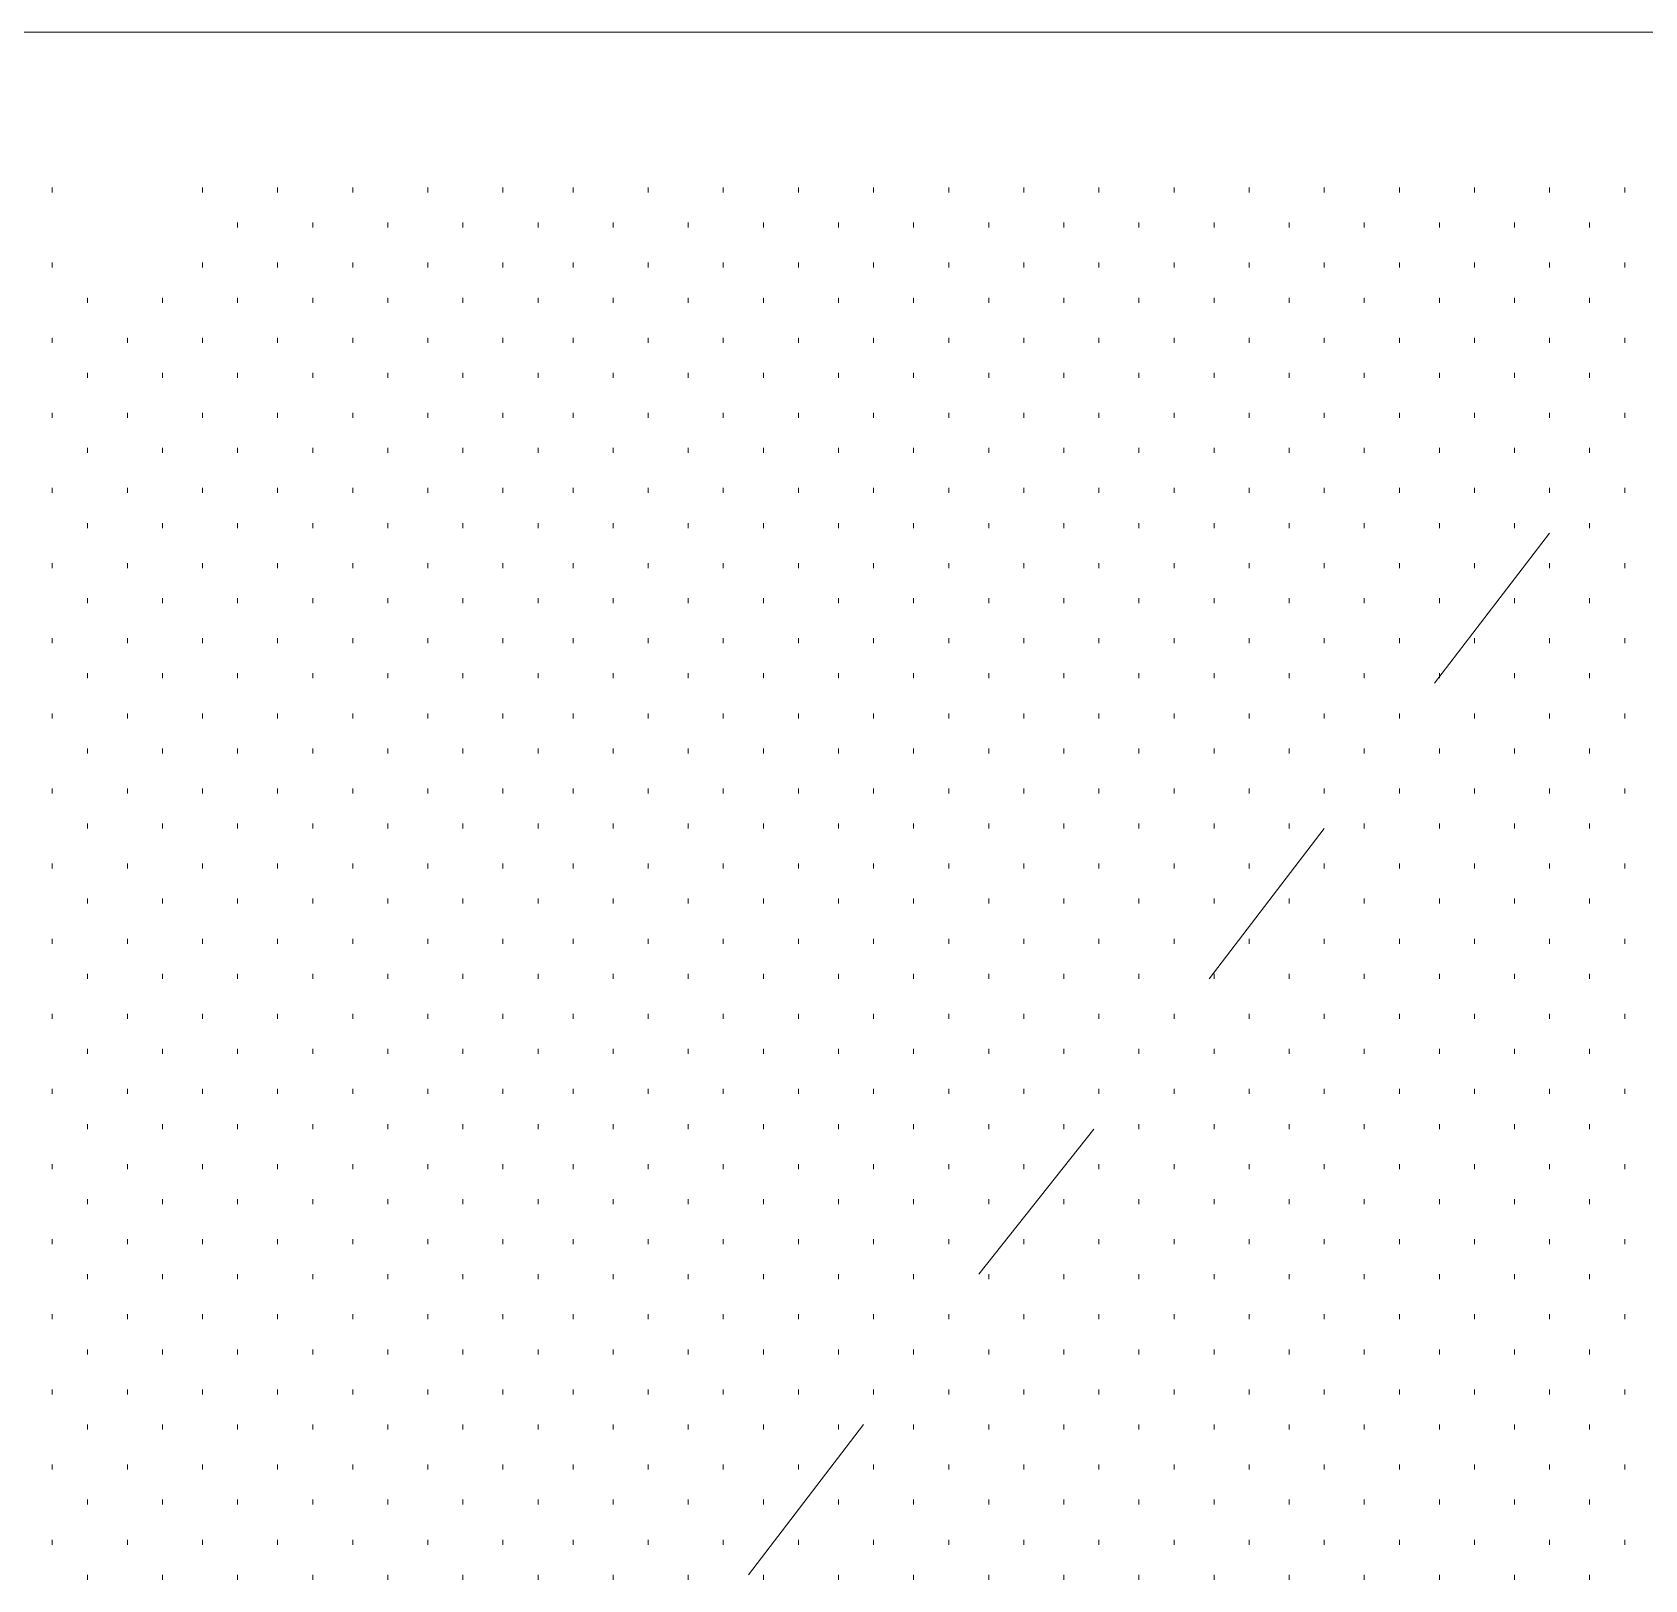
# Model space of a CAD drawing. Header units: inches. Extents: x -6061 to 13621, y -296 to 7483.
# Drawn here: x 12120.33 to 12146.12, y 421.21 to 445.96 of the extents above; entities that cross this region are included whole.
import ezdxf

# ---------------------------------------------------------------- set-up
doc = ezdxf.new("R2010")
doc.units = ezdxf.units.IN
doc.header["$MEASUREMENT"] = 0
doc.layers.get('0').update_dxf_attribs({"linetype": 'CONTINUOUS'})

msp = doc.modelspace()

# ---------------------------------------------------------------- linework, layer by layer
at = {"color": 7, "linetype": 'Continuous', "lineweight": 18, "true_color": 0x000007}
msp.add_line((12042.558, 445.96207), (12219.07746, 445.96207), dxfattribs=at)
at = {"color": 7, "linetype": 'Continuous', "lineweight": 9, "true_color": 0x000007}
for p, q in [((12148.91818, 445.96207), (12112.87746, 445.96207)), ((12144.59329, 437.95302), (12142.75121, 435.5503)), ((12140.98922, 433.22768), (12139.14714, 430.82496)), ((12137.30506, 428.42225), (12135.46298, 426.09962)), ((12133.6209, 423.69691), (12131.77881, 421.2942))]:
    msp.add_line(p, q, dxfattribs=at)
at = {"color": 7, "linetype": 'Continuous', "lineweight": 9, "true_color": 0xffffff}
for p, q in [((12120.64624, 443.39917), (12120.64624, 443.47926)), ((12123.04895, 443.39917), (12123.04895, 443.47926)), ((12124.25031, 443.39917), (12124.25031, 443.47926)), ((12125.45166, 443.39917), (12125.45166, 443.47926)), ((12126.65302, 443.39917), (12126.65302, 443.47926)), ((12127.85438, 443.39917), (12127.85438, 443.47926)), ((12128.97565, 443.39917), (12128.97565, 443.47926)), ((12130.177, 443.39917), (12130.177, 443.47926)), ((12131.37836, 443.39917), (12131.37836, 443.47926)), ((12132.57972, 443.39917), (12132.57972, 443.47926)), ((12133.78108, 443.39917), (12133.78108, 443.47926)), ((12134.98243, 443.39917), (12134.98243, 443.47926)), ((12136.18379, 443.39917), (12136.18379, 443.47926)), ((12137.38515, 443.39917), (12137.38515, 443.47926)), ((12138.58651, 443.39917), (12138.58651, 443.47926)), ((12139.78786, 443.39917), (12139.78786, 443.47926)), ((12140.98922, 443.39917), (12140.98922, 443.47926)), ((12142.19058, 443.39917), (12142.19058, 443.47926)), ((12143.39194, 443.39917), (12143.39194, 443.47926)), ((12144.59329, 443.39917), (12144.59329, 443.47926)), ((12145.79465, 443.39917), (12145.79465, 443.47926)), ((12123.60958, 442.83854), (12123.60958, 442.91863)), ((12124.81094, 442.83854), (12124.81094, 442.91863)), ((12126.0123, 442.83854), (12126.0123, 442.91863)), ((12127.21366, 442.83854), (12127.21366, 442.91863)), ((12128.41501, 442.83854), (12128.41501, 442.91863)), ((12129.61637, 442.83854), (12129.61637, 442.91863)), ((12130.81773, 442.83854), (12130.81773, 442.91863)), ((12132.01909, 442.83854), (12132.01909, 442.91863)), ((12133.22044, 442.83854), (12133.22044, 442.91863)), ((12134.4218, 442.83854), (12134.4218, 442.91863)), ((12135.62316, 442.83854), (12135.62316, 442.91863)), ((12136.82452, 442.83854), (12136.82452, 442.91863)), ((12138.02587, 442.83854), (12138.02587, 442.91863)), ((12139.22723, 442.83854), (12139.22723, 442.91863)), ((12140.42859, 442.83854), (12140.42859, 442.91863)), ((12141.62995, 442.83854), (12141.62995, 442.91863)), ((12142.8313, 442.83854), (12142.8313, 442.91863)), ((12144.03266, 442.83854), (12144.03266, 442.91863)), ((12145.23402, 442.83854), (12145.23402, 442.91863)), ((12120.64624, 442.19781), (12120.64624, 442.27791)), ((12123.04895, 442.19781), (12123.04895, 442.27791)), ((12124.25031, 442.19781), (12124.25031, 442.27791)), ((12125.45166, 442.19781), (12125.45166, 442.27791)), ((12126.65302, 442.19781), (12126.65302, 442.27791)), ((12127.85438, 442.19781), (12127.85438, 442.27791)), ((12128.97565, 442.19781), (12128.97565, 442.27791)), ((12130.177, 442.19781), (12130.177, 442.27791)), ((12131.37836, 442.19781), (12131.37836, 442.27791)), ((12132.57972, 442.19781), (12132.57972, 442.27791)), ((12133.78108, 442.19781), (12133.78108, 442.27791)), ((12134.98243, 442.19781), (12134.98243, 442.27791)), ((12136.18379, 442.19781), (12136.18379, 442.27791)), ((12137.38515, 442.19781), (12137.38515, 442.27791)), ((12138.58651, 442.19781), (12138.58651, 442.27791)), ((12139.78786, 442.19781), (12139.78786, 442.27791)), ((12140.98922, 442.19781), (12140.98922, 442.27791)), ((12142.19058, 442.19781), (12142.19058, 442.27791)), ((12143.39194, 442.19781), (12143.39194, 442.27791)), ((12144.59329, 442.19781), (12144.59329, 442.27791)), ((12145.79465, 442.19781), (12145.79465, 442.27791)), ((12121.20687, 441.63718), (12121.20687, 441.71727)), ((12122.40823, 441.63718), (12122.40823, 441.71727)), ((12123.60958, 441.63718), (12123.60958, 441.71727)), ((12124.81094, 441.63718), (12124.81094, 441.71727)), ((12126.0123, 441.63718), (12126.0123, 441.71727)), ((12127.21366, 441.63718), (12127.21366, 441.71727)), ((12128.41501, 441.63718), (12128.41501, 441.71727)), ((12129.61637, 441.63718), (12129.61637, 441.71727)), ((12130.81773, 441.63718), (12130.81773, 441.71727)), ((12132.01909, 441.63718), (12132.01909, 441.71727)), ((12133.22044, 441.63718), (12133.22044, 441.71727)), ((12134.4218, 441.63718), (12134.4218, 441.71727)), ((12135.62316, 441.63718), (12135.62316, 441.71727)), ((12136.82452, 441.63718), (12136.82452, 441.71727)), ((12138.02587, 441.63718), (12138.02587, 441.71727)), ((12139.22723, 441.63718), (12139.22723, 441.71727)), ((12140.42859, 441.63718), (12140.42859, 441.71727)), ((12141.62995, 441.63718), (12141.62995, 441.71727)), ((12142.8313, 441.63718), (12142.8313, 441.71727)), ((12144.03266, 441.63718), (12144.03266, 441.71727)), ((12145.23402, 441.63718), (12145.23402, 441.71727)), ((12120.64624, 440.99646), (12120.64624, 441.07655)), ((12121.84759, 440.99646), (12121.84759, 441.07655)), ((12123.04895, 440.99646), (12123.04895, 441.07655)), ((12124.25031, 440.99646), (12124.25031, 441.07655)), ((12125.45166, 440.99646), (12125.45166, 441.07655)), ((12126.65302, 440.99646), (12126.65302, 441.07655)), ((12127.85438, 440.99646), (12127.85438, 441.07655)), ((12128.97565, 440.99646), (12128.97565, 441.07655)), ((12130.177, 440.99646), (12130.177, 441.07655)), ((12131.37836, 440.99646), (12131.37836, 441.07655)), ((12132.57972, 440.99646), (12132.57972, 441.07655)), ((12133.78108, 440.99646), (12133.78108, 441.07655)), ((12134.98243, 440.99646), (12134.98243, 441.07655)), ((12136.18379, 440.99646), (12136.18379, 441.07655)), ((12137.38515, 440.99646), (12137.38515, 441.07655)), ((12138.58651, 440.99646), (12138.58651, 441.07655)), ((12139.78786, 440.99646), (12139.78786, 441.07655)), ((12140.98922, 440.99646), (12140.98922, 441.07655)), ((12142.19058, 440.99646), (12142.19058, 441.07655)), ((12143.39194, 440.99646), (12143.39194, 441.07655)), ((12144.59329, 440.99646), (12144.59329, 441.07655)), ((12145.79465, 440.99646), (12145.79465, 441.07655)), ((12121.20687, 440.43582), (12121.20687, 440.51591)), ((12122.40823, 440.43582), (12122.40823, 440.51591)), ((12123.60958, 440.43582), (12123.60958, 440.51591)), ((12124.81094, 440.43582), (12124.81094, 440.51591)), ((12126.0123, 440.43582), (12126.0123, 440.51591)), ((12127.21366, 440.43582), (12127.21366, 440.51591)), ((12128.41501, 440.43582), (12128.41501, 440.51591)), ((12129.61637, 440.43582), (12129.61637, 440.51591)), ((12130.81773, 440.43582), (12130.81773, 440.51591)), ((12132.01909, 440.43582), (12132.01909, 440.51591)), ((12133.22044, 440.43582), (12133.22044, 440.51591)), ((12134.4218, 440.43582), (12134.4218, 440.51591)), ((12135.62316, 440.43582), (12135.62316, 440.51591)), ((12136.82452, 440.43582), (12136.82452, 440.51591)), ((12138.02587, 440.43582), (12138.02587, 440.51591)), ((12139.22723, 440.43582), (12139.22723, 440.51591)), ((12140.42859, 440.43582), (12140.42859, 440.51591)), ((12141.62995, 440.43582), (12141.62995, 440.51591)), ((12142.8313, 440.43582), (12142.8313, 440.51591)), ((12144.03266, 440.43582), (12144.03266, 440.51591)), ((12145.23402, 440.43582), (12145.23402, 440.51591)), ((12120.64624, 439.7951), (12120.64624, 439.87519)), ((12121.84759, 439.7951), (12121.84759, 439.87519)), ((12123.04895, 439.7951), (12123.04895, 439.87519)), ((12124.25031, 439.7951), (12124.25031, 439.87519)), ((12125.45166, 439.7951), (12125.45166, 439.87519)), ((12126.65302, 439.7951), (12126.65302, 439.87519)), ((12127.85438, 439.7951), (12127.85438, 439.87519)), ((12128.97565, 439.7951), (12128.97565, 439.87519)), ((12130.177, 439.7951), (12130.177, 439.87519)), ((12131.37836, 439.7951), (12131.37836, 439.87519)), ((12132.57972, 439.7951), (12132.57972, 439.87519)), ((12133.78108, 439.7951), (12133.78108, 439.87519)), ((12134.98243, 439.7951), (12134.98243, 439.87519)), ((12136.18379, 439.7951), (12136.18379, 439.87519)), ((12137.38515, 439.7951), (12137.38515, 439.87519)), ((12138.58651, 439.7951), (12138.58651, 439.87519)), ((12139.78786, 439.7951), (12139.78786, 439.87519)), ((12140.98922, 439.7951), (12140.98922, 439.87519)), ((12142.19058, 439.7951), (12142.19058, 439.87519)), ((12143.39194, 439.7951), (12143.39194, 439.87519)), ((12144.59329, 439.7951), (12144.59329, 439.87519)), ((12145.79465, 439.7951), (12145.79465, 439.87519)), ((12121.20687, 439.23447), (12121.20687, 439.31456)), ((12122.40823, 439.23447), (12122.40823, 439.31456)), ((12123.60958, 439.23447), (12123.60958, 439.31456)), ((12124.81094, 439.23447), (12124.81094, 439.31456)), ((12126.0123, 439.23447), (12126.0123, 439.31456)), ((12127.21366, 439.23447), (12127.21366, 439.31456)), ((12128.41501, 439.23447), (12128.41501, 439.31456)), ((12129.61637, 439.23447), (12129.61637, 439.31456)), ((12130.81773, 439.23447), (12130.81773, 439.31456)), ((12132.01909, 439.23447), (12132.01909, 439.31456)), ((12133.22044, 439.23447), (12133.22044, 439.31456)), ((12134.4218, 439.23447), (12134.4218, 439.31456)), ((12135.62316, 439.23447), (12135.62316, 439.31456)), ((12136.82452, 439.23447), (12136.82452, 439.31456)), ((12138.02587, 439.23447), (12138.02587, 439.31456)), ((12139.22723, 439.23447), (12139.22723, 439.31456)), ((12140.42859, 439.23447), (12140.42859, 439.31456)), ((12141.62995, 439.23447), (12141.62995, 439.31456)), ((12142.8313, 439.23447), (12142.8313, 439.31456)), ((12144.03266, 439.23447), (12144.03266, 439.31456)), ((12145.23402, 439.23447), (12145.23402, 439.31456)), ((12120.64624, 438.59374), (12120.64624, 438.67383)), ((12121.84759, 438.59374), (12121.84759, 438.67383)), ((12123.04895, 438.59374), (12123.04895, 438.67383)), ((12124.25031, 438.59374), (12124.25031, 438.67383)), ((12125.45166, 438.59374), (12125.45166, 438.67383)), ((12126.65302, 438.59374), (12126.65302, 438.67383)), ((12127.85438, 438.59374), (12127.85438, 438.67383)), ((12128.97565, 438.59374), (12128.97565, 438.67383)), ((12130.177, 438.59374), (12130.177, 438.67383)), ((12131.37836, 438.59374), (12131.37836, 438.67383)), ((12132.57972, 438.59374), (12132.57972, 438.67383)), ((12133.78108, 438.59374), (12133.78108, 438.67383)), ((12134.98243, 438.59374), (12134.98243, 438.67383)), ((12136.18379, 438.59374), (12136.18379, 438.67383)), ((12137.38515, 438.59374), (12137.38515, 438.67383)), ((12138.58651, 438.59374), (12138.58651, 438.67383)), ((12139.78786, 438.59374), (12139.78786, 438.67383)), ((12140.98922, 438.59374), (12140.98922, 438.67383)), ((12142.19058, 438.59374), (12142.19058, 438.67383)), ((12143.39194, 438.59374), (12143.39194, 438.67383)), ((12144.59329, 438.59374), (12144.59329, 438.67383)), ((12145.79465, 438.59374), (12145.79465, 438.67383)), ((12121.20687, 438.03311), (12121.20687, 438.1132)), ((12122.40823, 438.03311), (12122.40823, 438.1132)), ((12123.60958, 438.03311), (12123.60958, 438.1132)), ((12124.81094, 438.03311), (12124.81094, 438.1132)), ((12126.0123, 438.03311), (12126.0123, 438.1132)), ((12127.21366, 438.03311), (12127.21366, 438.1132)), ((12128.41501, 438.03311), (12128.41501, 438.1132)), ((12129.61637, 438.03311), (12129.61637, 438.1132)), ((12130.81773, 438.03311), (12130.81773, 438.1132)), ((12132.01909, 438.03311), (12132.01909, 438.1132)), ((12133.22044, 438.03311), (12133.22044, 438.1132)), ((12134.4218, 438.03311), (12134.4218, 438.1132)), ((12135.62316, 438.03311), (12135.62316, 438.1132)), ((12136.82452, 438.03311), (12136.82452, 438.1132)), ((12138.02587, 438.03311), (12138.02587, 438.1132)), ((12139.22723, 438.03311), (12139.22723, 438.1132)), ((12140.42859, 438.03311), (12140.42859, 438.1132)), ((12141.62995, 438.03311), (12141.62995, 438.1132)), ((12142.8313, 438.03311), (12142.8313, 438.1132)), ((12144.03266, 438.03311), (12144.03266, 438.1132)), ((12145.23402, 438.03311), (12145.23402, 438.1132)), ((12120.64624, 437.39239), (12120.64624, 437.47248)), ((12121.84759, 437.39239), (12121.84759, 437.47248)), ((12123.04895, 437.39239), (12123.04895, 437.47248)), ((12124.25031, 437.39239), (12124.25031, 437.47248)), ((12125.45166, 437.39239), (12125.45166, 437.47248)), ((12126.65302, 437.39239), (12126.65302, 437.47248)), ((12127.85438, 437.39239), (12127.85438, 437.47248)), ((12128.97565, 437.39239), (12128.97565, 437.47248)), ((12130.177, 437.39239), (12130.177, 437.47248)), ((12131.37836, 437.39239), (12131.37836, 437.47248)), ((12132.57972, 437.39239), (12132.57972, 437.47248)), ((12133.78108, 437.39239), (12133.78108, 437.47248)), ((12134.98243, 437.39239), (12134.98243, 437.47248)), ((12136.18379, 437.39239), (12136.18379, 437.47248)), ((12137.38515, 437.39239), (12137.38515, 437.47248)), ((12138.58651, 437.39239), (12138.58651, 437.47248)), ((12139.78786, 437.39239), (12139.78786, 437.47248)), ((12140.98922, 437.39239), (12140.98922, 437.47248)), ((12142.19058, 437.39239), (12142.19058, 437.47248)), ((12143.39194, 437.39239), (12143.39194, 437.47248)), ((12144.59329, 437.39239), (12144.59329, 437.47248)), ((12145.79465, 437.39239), (12145.79465, 437.47248)), ((12121.20687, 436.83175), (12121.20687, 436.91184)), ((12122.40823, 436.83175), (12122.40823, 436.91184)), ((12123.60958, 436.83175), (12123.60958, 436.91184)), ((12124.81094, 436.83175), (12124.81094, 436.91184)), ((12126.0123, 436.83175), (12126.0123, 436.91184)), ((12127.21366, 436.83175), (12127.21366, 436.91184)), ((12128.41501, 436.83175), (12128.41501, 436.91184)), ((12129.61637, 436.83175), (12129.61637, 436.91184)), ((12130.81773, 436.83175), (12130.81773, 436.91184)), ((12132.01909, 436.83175), (12132.01909, 436.91184)), ((12133.22044, 436.83175), (12133.22044, 436.91184)), ((12134.4218, 436.83175), (12134.4218, 436.91184)), ((12135.62316, 436.83175), (12135.62316, 436.91184)), ((12136.82452, 436.83175), (12136.82452, 436.91184)), ((12138.02587, 436.83175), (12138.02587, 436.91184)), ((12139.22723, 436.83175), (12139.22723, 436.91184)), ((12140.42859, 436.83175), (12140.42859, 436.91184)), ((12141.62995, 436.83175), (12141.62995, 436.91184)), ((12142.8313, 436.83175), (12142.8313, 436.91184)), ((12144.03266, 436.83175), (12144.03266, 436.91184)), ((12145.23402, 436.83175), (12145.23402, 436.91184)), ((12120.64624, 436.19103), (12120.64624, 436.27112)), ((12121.84759, 436.19103), (12121.84759, 436.27112)), ((12123.04895, 436.19103), (12123.04895, 436.27112)), ((12124.25031, 436.19103), (12124.25031, 436.27112)), ((12125.45166, 436.19103), (12125.45166, 436.27112)), ((12126.65302, 436.19103), (12126.65302, 436.27112)), ((12127.85438, 436.19103), (12127.85438, 436.27112)), ((12128.97565, 436.19103), (12128.97565, 436.27112)), ((12130.177, 436.19103), (12130.177, 436.27112)), ((12131.37836, 436.19103), (12131.37836, 436.27112)), ((12132.57972, 436.19103), (12132.57972, 436.27112)), ((12133.78108, 436.19103), (12133.78108, 436.27112)), ((12134.98243, 436.19103), (12134.98243, 436.27112)), ((12136.18379, 436.19103), (12136.18379, 436.27112)), ((12137.38515, 436.19103), (12137.38515, 436.27112)), ((12138.58651, 436.19103), (12138.58651, 436.27112)), ((12139.78786, 436.19103), (12139.78786, 436.27112)), ((12140.98922, 436.19103), (12140.98922, 436.27112)), ((12142.19058, 436.19103), (12142.19058, 436.27112)), ((12143.39194, 436.19103), (12143.39194, 436.27112)), ((12144.59329, 436.19103), (12144.59329, 436.27112)), ((12145.79465, 436.19103), (12145.79465, 436.27112)), ((12121.20687, 435.63039), (12121.20687, 435.71048)), ((12122.40823, 435.63039), (12122.40823, 435.71048)), ((12123.60958, 435.63039), (12123.60958, 435.71048)), ((12124.81094, 435.63039), (12124.81094, 435.71048)), ((12126.0123, 435.63039), (12126.0123, 435.71048)), ((12127.21366, 435.63039), (12127.21366, 435.71048)), ((12128.41501, 435.63039), (12128.41501, 435.71048)), ((12129.61637, 435.63039), (12129.61637, 435.71048)), ((12130.81773, 435.63039), (12130.81773, 435.71048)), ((12132.01909, 435.63039), (12132.01909, 435.71048)), ((12133.22044, 435.63039), (12133.22044, 435.71048)), ((12134.4218, 435.63039), (12134.4218, 435.71048)), ((12135.62316, 435.63039), (12135.62316, 435.71048)), ((12136.82452, 435.63039), (12136.82452, 435.71048)), ((12138.02587, 435.63039), (12138.02587, 435.71048)), ((12139.22723, 435.63039), (12139.22723, 435.71048)), ((12140.42859, 435.63039), (12140.42859, 435.71048)), ((12141.62995, 435.63039), (12141.62995, 435.71048)), ((12142.8313, 435.63039), (12142.8313, 435.71048)), ((12144.03266, 435.63039), (12144.03266, 435.71048)), ((12145.23402, 435.63039), (12145.23402, 435.71048)), ((12120.64624, 434.98967), (12120.64624, 435.06976)), ((12121.84759, 434.98967), (12121.84759, 435.06976)), ((12123.04895, 434.98967), (12123.04895, 435.06976)), ((12124.25031, 434.98967), (12124.25031, 435.06976)), ((12125.45166, 434.98967), (12125.45166, 435.06976)), ((12126.65302, 434.98967), (12126.65302, 435.06976)), ((12127.85438, 434.98967), (12127.85438, 435.06976)), ((12128.97565, 434.98967), (12128.97565, 435.06976)), ((12130.177, 434.98967), (12130.177, 435.06976)), ((12131.37836, 434.98967), (12131.37836, 435.06976)), ((12132.57972, 434.98967), (12132.57972, 435.06976)), ((12133.78108, 434.98967), (12133.78108, 435.06976)), ((12134.98243, 434.98967), (12134.98243, 435.06976)), ((12136.18379, 434.98967), (12136.18379, 435.06976)), ((12137.38515, 434.98967), (12137.38515, 435.06976)), ((12138.58651, 434.98967), (12138.58651, 435.06976)), ((12139.78786, 434.98967), (12139.78786, 435.06976)), ((12140.98922, 434.98967), (12140.98922, 435.06976)), ((12142.19058, 434.98967), (12142.19058, 435.06976)), ((12143.39194, 434.98967), (12143.39194, 435.06976)), ((12144.59329, 434.98967), (12144.59329, 435.06976)), ((12145.79465, 434.98967), (12145.79465, 435.06976)), ((12121.20687, 434.42904), (12121.20687, 434.50913)), ((12122.40823, 434.42904), (12122.40823, 434.50913)), ((12123.60958, 434.42904), (12123.60958, 434.50913)), ((12124.81094, 434.42904), (12124.81094, 434.50913)), ((12126.0123, 434.42904), (12126.0123, 434.50913)), ((12127.21366, 434.42904), (12127.21366, 434.50913)), ((12128.41501, 434.42904), (12128.41501, 434.50913)), ((12129.61637, 434.42904), (12129.61637, 434.50913)), ((12130.81773, 434.42904), (12130.81773, 434.50913)), ((12132.01909, 434.42904), (12132.01909, 434.50913)), ((12133.22044, 434.42904), (12133.22044, 434.50913)), ((12134.4218, 434.42904), (12134.4218, 434.50913)), ((12135.62316, 434.42904), (12135.62316, 434.50913)), ((12136.82452, 434.42904), (12136.82452, 434.50913)), ((12138.02587, 434.42904), (12138.02587, 434.50913)), ((12139.22723, 434.42904), (12139.22723, 434.50913)), ((12140.42859, 434.42904), (12140.42859, 434.50913)), ((12141.62995, 434.42904), (12141.62995, 434.50913)), ((12142.8313, 434.42904), (12142.8313, 434.50913)), ((12144.03266, 434.42904), (12144.03266, 434.50913)), ((12145.23402, 434.42904), (12145.23402, 434.50913)), ((12120.64624, 433.78831), (12120.64624, 433.8684)), ((12121.84759, 433.78831), (12121.84759, 433.8684)), ((12123.04895, 433.78831), (12123.04895, 433.8684)), ((12124.25031, 433.78831), (12124.25031, 433.8684)), ((12125.45166, 433.78831), (12125.45166, 433.8684)), ((12126.65302, 433.78831), (12126.65302, 433.8684)), ((12127.85438, 433.78831), (12127.85438, 433.8684)), ((12128.97565, 433.78831), (12128.97565, 433.8684)), ((12130.177, 433.78831), (12130.177, 433.8684)), ((12131.37836, 433.78831), (12131.37836, 433.8684)), ((12132.57972, 433.78831), (12132.57972, 433.8684)), ((12133.78108, 433.78831), (12133.78108, 433.8684)), ((12134.98243, 433.78831), (12134.98243, 433.8684)), ((12136.18379, 433.78831), (12136.18379, 433.8684)), ((12137.38515, 433.78831), (12137.38515, 433.8684)), ((12138.58651, 433.78831), (12138.58651, 433.8684)), ((12139.78786, 433.78831), (12139.78786, 433.8684)), ((12140.98922, 433.78831), (12140.98922, 433.8684)), ((12142.19058, 433.78831), (12142.19058, 433.8684)), ((12143.39194, 433.78831), (12143.39194, 433.8684)), ((12144.59329, 433.78831), (12144.59329, 433.8684)), ((12145.79465, 433.78831), (12145.79465, 433.8684)), ((12121.20687, 433.22768), (12121.20687, 433.30777)), ((12122.40823, 433.22768), (12122.40823, 433.30777)), ((12123.60958, 433.22768), (12123.60958, 433.30777)), ((12124.81094, 433.22768), (12124.81094, 433.30777)), ((12126.0123, 433.22768), (12126.0123, 433.30777)), ((12127.21366, 433.22768), (12127.21366, 433.30777)), ((12128.41501, 433.22768), (12128.41501, 433.30777)), ((12129.61637, 433.22768), (12129.61637, 433.30777)), ((12130.81773, 433.22768), (12130.81773, 433.30777)), ((12132.01909, 433.22768), (12132.01909, 433.30777)), ((12133.22044, 433.22768), (12133.22044, 433.30777)), ((12134.4218, 433.22768), (12134.4218, 433.30777)), ((12135.62316, 433.22768), (12135.62316, 433.30777)), ((12136.82452, 433.22768), (12136.82452, 433.30777)), ((12138.02587, 433.22768), (12138.02587, 433.30777)), ((12139.22723, 433.22768), (12139.22723, 433.30777)), ((12140.42859, 433.22768), (12140.42859, 433.30777)), ((12141.62995, 433.22768), (12141.62995, 433.30777)), ((12142.8313, 433.22768), (12142.8313, 433.30777)), ((12144.03266, 433.22768), (12144.03266, 433.30777)), ((12145.23402, 433.22768), (12145.23402, 433.30777)), ((12120.64624, 432.58696), (12120.64624, 432.66705)), ((12121.84759, 432.58696), (12121.84759, 432.66705)), ((12123.04895, 432.58696), (12123.04895, 432.66705)), ((12124.25031, 432.58696), (12124.25031, 432.66705)), ((12125.45166, 432.58696), (12125.45166, 432.66705)), ((12126.65302, 432.58696), (12126.65302, 432.66705)), ((12127.85438, 432.58696), (12127.85438, 432.66705)), ((12128.97565, 432.58696), (12128.97565, 432.66705)), ((12130.177, 432.58696), (12130.177, 432.66705)), ((12131.37836, 432.58696), (12131.37836, 432.66705)), ((12132.57972, 432.58696), (12132.57972, 432.66705)), ((12133.78108, 432.58696), (12133.78108, 432.66705)), ((12134.98243, 432.58696), (12134.98243, 432.66705)), ((12136.18379, 432.58696), (12136.18379, 432.66705)), ((12137.38515, 432.58696), (12137.38515, 432.66705)), ((12138.58651, 432.58696), (12138.58651, 432.66705)), ((12139.78786, 432.58696), (12139.78786, 432.66705)), ((12140.98922, 432.58696), (12140.98922, 432.66705)), ((12142.19058, 432.58696), (12142.19058, 432.66705)), ((12143.39194, 432.58696), (12143.39194, 432.66705)), ((12144.59329, 432.58696), (12144.59329, 432.66705)), ((12145.79465, 432.58696), (12145.79465, 432.66705)), ((12121.20687, 432.02632), (12121.20687, 432.10641)), ((12122.40823, 432.02632), (12122.40823, 432.10641)), ((12123.60958, 432.02632), (12123.60958, 432.10641)), ((12124.81094, 432.02632), (12124.81094, 432.10641)), ((12126.0123, 432.02632), (12126.0123, 432.10641)), ((12127.21366, 432.02632), (12127.21366, 432.10641)), ((12128.41501, 432.02632), (12128.41501, 432.10641)), ((12129.61637, 432.02632), (12129.61637, 432.10641)), ((12130.81773, 432.02632), (12130.81773, 432.10641)), ((12132.01909, 432.02632), (12132.01909, 432.10641)), ((12133.22044, 432.02632), (12133.22044, 432.10641)), ((12134.4218, 432.02632), (12134.4218, 432.10641)), ((12135.62316, 432.02632), (12135.62316, 432.10641)), ((12136.82452, 432.02632), (12136.82452, 432.10641)), ((12138.02587, 432.02632), (12138.02587, 432.10641)), ((12139.22723, 432.02632), (12139.22723, 432.10641)), ((12140.42859, 432.02632), (12140.42859, 432.10641)), ((12141.62995, 432.02632), (12141.62995, 432.10641)), ((12142.8313, 432.02632), (12142.8313, 432.10641)), ((12144.03266, 432.02632), (12144.03266, 432.10641)), ((12145.23402, 432.02632), (12145.23402, 432.10641)), ((12120.64624, 431.3856), (12120.64624, 431.46569)), ((12121.84759, 431.3856), (12121.84759, 431.46569)), ((12123.04895, 431.3856), (12123.04895, 431.46569)), ((12124.25031, 431.3856), (12124.25031, 431.46569)), ((12125.45166, 431.3856), (12125.45166, 431.46569)), ((12126.65302, 431.3856), (12126.65302, 431.46569)), ((12127.85438, 431.3856), (12127.85438, 431.46569)), ((12128.97565, 431.3856), (12128.97565, 431.46569)), ((12130.177, 431.3856), (12130.177, 431.46569)), ((12131.37836, 431.3856), (12131.37836, 431.46569)), ((12132.57972, 431.3856), (12132.57972, 431.46569)), ((12133.78108, 431.3856), (12133.78108, 431.46569)), ((12134.98243, 431.3856), (12134.98243, 431.46569)), ((12136.18379, 431.3856), (12136.18379, 431.46569)), ((12137.38515, 431.3856), (12137.38515, 431.46569)), ((12138.58651, 431.3856), (12138.58651, 431.46569)), ((12139.78786, 431.3856), (12139.78786, 431.46569)), ((12140.98922, 431.3856), (12140.98922, 431.46569)), ((12142.19058, 431.3856), (12142.19058, 431.46569)), ((12143.39194, 431.3856), (12143.39194, 431.46569)), ((12144.59329, 431.3856), (12144.59329, 431.46569)), ((12145.79465, 431.3856), (12145.79465, 431.46569)), ((12121.20687, 430.82496), (12121.20687, 430.90505)), ((12122.40823, 430.82496), (12122.40823, 430.90505)), ((12123.60958, 430.82496), (12123.60958, 430.90505)), ((12124.81094, 430.82496), (12124.81094, 430.90505)), ((12126.0123, 430.82496), (12126.0123, 430.90505)), ((12127.21366, 430.82496), (12127.21366, 430.90505)), ((12128.41501, 430.82496), (12128.41501, 430.90505)), ((12129.61637, 430.82496), (12129.61637, 430.90505)), ((12130.81773, 430.82496), (12130.81773, 430.90505)), ((12132.01909, 430.82496), (12132.01909, 430.90505)), ((12133.22044, 430.82496), (12133.22044, 430.90505)), ((12134.4218, 430.82496), (12134.4218, 430.90505)), ((12135.62316, 430.82496), (12135.62316, 430.90505)), ((12136.82452, 430.82496), (12136.82452, 430.90505)), ((12138.02587, 430.82496), (12138.02587, 430.90505)), ((12139.22723, 430.82496), (12139.22723, 430.90505)), ((12140.42859, 430.82496), (12140.42859, 430.90505)), ((12141.62995, 430.82496), (12141.62995, 430.90505)), ((12142.8313, 430.82496), (12142.8313, 430.90505)), ((12144.03266, 430.82496), (12144.03266, 430.90505)), ((12145.23402, 430.82496), (12145.23402, 430.90505)), ((12120.64624, 430.18424), (12120.64624, 430.26433)), ((12121.84759, 430.18424), (12121.84759, 430.26433)), ((12123.04895, 430.18424), (12123.04895, 430.26433)), ((12124.25031, 430.18424), (12124.25031, 430.26433)), ((12125.45166, 430.18424), (12125.45166, 430.26433)), ((12126.65302, 430.18424), (12126.65302, 430.26433)), ((12127.85438, 430.18424), (12127.85438, 430.26433)), ((12128.97565, 430.18424), (12128.97565, 430.26433)), ((12130.177, 430.18424), (12130.177, 430.26433)), ((12131.37836, 430.18424), (12131.37836, 430.26433)), ((12132.57972, 430.18424), (12132.57972, 430.26433)), ((12133.78108, 430.18424), (12133.78108, 430.26433)), ((12134.98243, 430.18424), (12134.98243, 430.26433)), ((12136.18379, 430.18424), (12136.18379, 430.26433)), ((12137.38515, 430.18424), (12137.38515, 430.26433)), ((12138.58651, 430.18424), (12138.58651, 430.26433)), ((12139.78786, 430.18424), (12139.78786, 430.26433)), ((12140.98922, 430.18424), (12140.98922, 430.26433)), ((12142.19058, 430.18424), (12142.19058, 430.26433)), ((12143.39194, 430.18424), (12143.39194, 430.26433)), ((12144.59329, 430.18424), (12144.59329, 430.26433)), ((12145.79465, 430.18424), (12145.79465, 430.26433)), ((12121.20687, 429.62361), (12121.20687, 429.7037)), ((12122.40823, 429.62361), (12122.40823, 429.7037)), ((12123.60958, 429.62361), (12123.60958, 429.7037)), ((12124.81094, 429.62361), (12124.81094, 429.7037)), ((12126.0123, 429.62361), (12126.0123, 429.7037)), ((12127.21366, 429.62361), (12127.21366, 429.7037)), ((12128.41501, 429.62361), (12128.41501, 429.7037)), ((12129.61637, 429.62361), (12129.61637, 429.7037)), ((12130.81773, 429.62361), (12130.81773, 429.7037)), ((12132.01909, 429.62361), (12132.01909, 429.7037)), ((12133.22044, 429.62361), (12133.22044, 429.7037)), ((12134.4218, 429.62361), (12134.4218, 429.7037)), ((12135.62316, 429.62361), (12135.62316, 429.7037)), ((12136.82452, 429.62361), (12136.82452, 429.7037)), ((12138.02587, 429.62361), (12138.02587, 429.7037)), ((12139.22723, 429.62361), (12139.22723, 429.7037)), ((12140.42859, 429.62361), (12140.42859, 429.7037)), ((12141.62995, 429.62361), (12141.62995, 429.7037)), ((12142.8313, 429.62361), (12142.8313, 429.7037)), ((12144.03266, 429.62361), (12144.03266, 429.7037)), ((12145.23402, 429.62361), (12145.23402, 429.7037)), ((12120.64624, 428.98288), (12120.64624, 429.06297)), ((12121.84759, 428.98288), (12121.84759, 429.06297)), ((12123.04895, 428.98288), (12123.04895, 429.06297)), ((12124.25031, 428.98288), (12124.25031, 429.06297)), ((12125.45166, 428.98288), (12125.45166, 429.06297)), ((12126.65302, 428.98288), (12126.65302, 429.06297)), ((12127.85438, 428.98288), (12127.85438, 429.06297)), ((12128.97565, 428.98288), (12128.97565, 429.06297)), ((12130.177, 428.98288), (12130.177, 429.06297)), ((12131.37836, 428.98288), (12131.37836, 429.06297)), ((12132.57972, 428.98288), (12132.57972, 429.06297)), ((12133.78108, 428.98288), (12133.78108, 429.06297)), ((12134.98243, 428.98288), (12134.98243, 429.06297)), ((12136.18379, 428.98288), (12136.18379, 429.06297)), ((12137.38515, 428.98288), (12137.38515, 429.06297)), ((12138.58651, 428.98288), (12138.58651, 429.06297)), ((12139.78786, 428.98288), (12139.78786, 429.06297)), ((12140.98922, 428.98288), (12140.98922, 429.06297)), ((12142.19058, 428.98288), (12142.19058, 429.06297)), ((12143.39194, 428.98288), (12143.39194, 429.06297)), ((12144.59329, 428.98288), (12144.59329, 429.06297)), ((12145.79465, 428.98288), (12145.79465, 429.06297)), ((12121.20687, 428.42225), (12121.20687, 428.50234)), ((12122.40823, 428.42225), (12122.40823, 428.50234)), ((12123.60958, 428.42225), (12123.60958, 428.50234)), ((12124.81094, 428.42225), (12124.81094, 428.50234)), ((12126.0123, 428.42225), (12126.0123, 428.50234)), ((12127.21366, 428.42225), (12127.21366, 428.50234)), ((12128.41501, 428.42225), (12128.41501, 428.50234)), ((12129.61637, 428.42225), (12129.61637, 428.50234)), ((12130.81773, 428.42225), (12130.81773, 428.50234)), ((12132.01909, 428.42225), (12132.01909, 428.50234)), ((12133.22044, 428.42225), (12133.22044, 428.50234)), ((12134.4218, 428.42225), (12134.4218, 428.50234)), ((12135.62316, 428.42225), (12135.62316, 428.50234)), ((12136.82452, 428.42225), (12136.82452, 428.50234)), ((12138.02587, 428.42225), (12138.02587, 428.50234)), ((12139.22723, 428.42225), (12139.22723, 428.50234)), ((12140.42859, 428.42225), (12140.42859, 428.50234)), ((12141.62995, 428.42225), (12141.62995, 428.50234)), ((12142.8313, 428.42225), (12142.8313, 428.50234)), ((12144.03266, 428.42225), (12144.03266, 428.50234)), ((12145.23402, 428.42225), (12145.23402, 428.50234)), ((12120.64624, 427.78153), (12120.64624, 427.86162)), ((12121.84759, 427.78153), (12121.84759, 427.86162)), ((12123.04895, 427.78153), (12123.04895, 427.86162)), ((12124.25031, 427.78153), (12124.25031, 427.86162)), ((12125.45166, 427.78153), (12125.45166, 427.86162)), ((12126.65302, 427.78153), (12126.65302, 427.86162)), ((12127.85438, 427.78153), (12127.85438, 427.86162)), ((12128.97565, 427.78153), (12128.97565, 427.86162)), ((12130.177, 427.78153), (12130.177, 427.86162)), ((12131.37836, 427.78153), (12131.37836, 427.86162)), ((12132.57972, 427.78153), (12132.57972, 427.86162)), ((12133.78108, 427.78153), (12133.78108, 427.86162)), ((12134.98243, 427.78153), (12134.98243, 427.86162)), ((12136.18379, 427.78153), (12136.18379, 427.86162)), ((12137.38515, 427.78153), (12137.38515, 427.86162)), ((12138.58651, 427.78153), (12138.58651, 427.86162)), ((12139.78786, 427.78153), (12139.78786, 427.86162)), ((12140.98922, 427.78153), (12140.98922, 427.86162)), ((12142.19058, 427.78153), (12142.19058, 427.86162)), ((12143.39194, 427.78153), (12143.39194, 427.86162)), ((12144.59329, 427.78153), (12144.59329, 427.86162)), ((12145.79465, 427.78153), (12145.79465, 427.86162)), ((12121.20687, 427.22089), (12121.20687, 427.30098)), ((12122.40823, 427.22089), (12122.40823, 427.30098)), ((12123.60958, 427.22089), (12123.60958, 427.30098)), ((12124.81094, 427.22089), (12124.81094, 427.30098)), ((12126.0123, 427.22089), (12126.0123, 427.30098)), ((12127.21366, 427.22089), (12127.21366, 427.30098)), ((12128.41501, 427.22089), (12128.41501, 427.30098)), ((12129.61637, 427.22089), (12129.61637, 427.30098)), ((12130.81773, 427.22089), (12130.81773, 427.30098)), ((12132.01909, 427.22089), (12132.01909, 427.30098)), ((12133.22044, 427.22089), (12133.22044, 427.30098)), ((12134.4218, 427.22089), (12134.4218, 427.30098)), ((12135.62316, 427.22089), (12135.62316, 427.30098)), ((12136.82452, 427.22089), (12136.82452, 427.30098)), ((12138.02587, 427.22089), (12138.02587, 427.30098)), ((12139.22723, 427.22089), (12139.22723, 427.30098)), ((12140.42859, 427.22089), (12140.42859, 427.30098)), ((12141.62995, 427.22089), (12141.62995, 427.30098)), ((12142.8313, 427.22089), (12142.8313, 427.30098)), ((12144.03266, 427.22089), (12144.03266, 427.30098)), ((12145.23402, 427.22089), (12145.23402, 427.30098)), ((12120.64624, 426.58017), (12120.64624, 426.66026)), ((12121.84759, 426.58017), (12121.84759, 426.66026)), ((12123.04895, 426.58017), (12123.04895, 426.66026)), ((12124.25031, 426.58017), (12124.25031, 426.66026)), ((12125.45166, 426.58017), (12125.45166, 426.66026)), ((12126.65302, 426.58017), (12126.65302, 426.66026)), ((12127.85438, 426.58017), (12127.85438, 426.66026)), ((12128.97565, 426.58017), (12128.97565, 426.66026)), ((12130.177, 426.58017), (12130.177, 426.66026)), ((12131.37836, 426.58017), (12131.37836, 426.66026)), ((12132.57972, 426.58017), (12132.57972, 426.66026)), ((12133.78108, 426.58017), (12133.78108, 426.66026)), ((12134.98243, 426.58017), (12134.98243, 426.66026)), ((12136.18379, 426.58017), (12136.18379, 426.66026)), ((12137.38515, 426.58017), (12137.38515, 426.66026)), ((12138.58651, 426.58017), (12138.58651, 426.66026)), ((12139.78786, 426.58017), (12139.78786, 426.66026)), ((12140.98922, 426.58017), (12140.98922, 426.66026)), ((12142.19058, 426.58017), (12142.19058, 426.66026)), ((12143.39194, 426.58017), (12143.39194, 426.66026)), ((12144.59329, 426.58017), (12144.59329, 426.66026)), ((12145.79465, 426.58017), (12145.79465, 426.66026)), ((12121.20687, 426.01953), (12121.20687, 426.09962)), ((12122.40823, 426.01953), (12122.40823, 426.09962)), ((12123.60958, 426.01953), (12123.60958, 426.09962)), ((12124.81094, 426.01953), (12124.81094, 426.09962)), ((12126.0123, 426.01953), (12126.0123, 426.09962)), ((12127.21366, 426.01953), (12127.21366, 426.09962)), ((12128.41501, 426.01953), (12128.41501, 426.09962)), ((12129.61637, 426.01953), (12129.61637, 426.09962)), ((12130.81773, 426.01953), (12130.81773, 426.09962)), ((12132.01909, 426.01953), (12132.01909, 426.09962)), ((12133.22044, 426.01953), (12133.22044, 426.09962)), ((12134.4218, 426.01953), (12134.4218, 426.09962)), ((12135.62316, 426.01953), (12135.62316, 426.09962)), ((12136.82452, 426.01953), (12136.82452, 426.09962)), ((12138.02587, 426.01953), (12138.02587, 426.09962)), ((12139.22723, 426.01953), (12139.22723, 426.09962)), ((12140.42859, 426.01953), (12140.42859, 426.09962)), ((12141.62995, 426.01953), (12141.62995, 426.09962)), ((12142.8313, 426.01953), (12142.8313, 426.09962)), ((12144.03266, 426.01953), (12144.03266, 426.09962)), ((12145.23402, 426.01953), (12145.23402, 426.09962)), ((12120.64624, 425.37881), (12120.64624, 425.4589)), ((12121.84759, 425.37881), (12121.84759, 425.4589)), ((12123.04895, 425.37881), (12123.04895, 425.4589)), ((12124.25031, 425.37881), (12124.25031, 425.4589)), ((12125.45166, 425.37881), (12125.45166, 425.4589)), ((12126.65302, 425.37881), (12126.65302, 425.4589)), ((12127.85438, 425.37881), (12127.85438, 425.4589)), ((12128.97565, 425.37881), (12128.97565, 425.4589)), ((12130.177, 425.37881), (12130.177, 425.4589)), ((12131.37836, 425.37881), (12131.37836, 425.4589)), ((12132.57972, 425.37881), (12132.57972, 425.4589)), ((12133.78108, 425.37881), (12133.78108, 425.4589)), ((12134.98243, 425.37881), (12134.98243, 425.4589)), ((12136.18379, 425.37881), (12136.18379, 425.4589)), ((12137.38515, 425.37881), (12137.38515, 425.4589)), ((12138.58651, 425.37881), (12138.58651, 425.4589)), ((12139.78786, 425.37881), (12139.78786, 425.4589)), ((12140.98922, 425.37881), (12140.98922, 425.4589)), ((12142.19058, 425.37881), (12142.19058, 425.4589)), ((12143.39194, 425.37881), (12143.39194, 425.4589)), ((12144.59329, 425.37881), (12144.59329, 425.4589)), ((12145.79465, 425.37881), (12145.79465, 425.4589)), ((12121.20687, 424.81818), (12121.20687, 424.89827)), ((12122.40823, 424.81818), (12122.40823, 424.89827)), ((12123.60958, 424.81818), (12123.60958, 424.89827)), ((12124.81094, 424.81818), (12124.81094, 424.89827)), ((12126.0123, 424.81818), (12126.0123, 424.89827)), ((12127.21366, 424.81818), (12127.21366, 424.89827)), ((12128.41501, 424.81818), (12128.41501, 424.89827)), ((12129.61637, 424.81818), (12129.61637, 424.89827)), ((12130.81773, 424.81818), (12130.81773, 424.89827)), ((12132.01909, 424.81818), (12132.01909, 424.89827)), ((12133.22044, 424.81818), (12133.22044, 424.89827)), ((12134.4218, 424.81818), (12134.4218, 424.89827)), ((12135.62316, 424.81818), (12135.62316, 424.89827)), ((12136.82452, 424.81818), (12136.82452, 424.89827)), ((12138.02587, 424.81818), (12138.02587, 424.89827)), ((12139.22723, 424.81818), (12139.22723, 424.89827)), ((12140.42859, 424.81818), (12140.42859, 424.89827)), ((12141.62995, 424.81818), (12141.62995, 424.89827)), ((12142.8313, 424.81818), (12142.8313, 424.89827)), ((12144.03266, 424.81818), (12144.03266, 424.89827)), ((12145.23402, 424.81818), (12145.23402, 424.89827)), ((12120.64624, 424.17745), (12120.64624, 424.25754)), ((12121.84759, 424.17745), (12121.84759, 424.25754)), ((12123.04895, 424.17745), (12123.04895, 424.25754)), ((12124.25031, 424.17745), (12124.25031, 424.25754)), ((12125.45166, 424.17745), (12125.45166, 424.25754)), ((12126.65302, 424.17745), (12126.65302, 424.25754)), ((12127.85438, 424.17745), (12127.85438, 424.25754)), ((12128.97565, 424.17745), (12128.97565, 424.25754)), ((12130.177, 424.17745), (12130.177, 424.25754)), ((12131.37836, 424.17745), (12131.37836, 424.25754)), ((12132.57972, 424.17745), (12132.57972, 424.25754)), ((12133.78108, 424.17745), (12133.78108, 424.25754)), ((12134.98243, 424.17745), (12134.98243, 424.25754)), ((12136.18379, 424.17745), (12136.18379, 424.25754)), ((12137.38515, 424.17745), (12137.38515, 424.25754)), ((12138.58651, 424.17745), (12138.58651, 424.25754)), ((12139.78786, 424.17745), (12139.78786, 424.25754)), ((12140.98922, 424.17745), (12140.98922, 424.25754)), ((12142.19058, 424.17745), (12142.19058, 424.25754)), ((12143.39194, 424.17745), (12143.39194, 424.25754)), ((12144.59329, 424.17745), (12144.59329, 424.25754)), ((12145.79465, 424.17745), (12145.79465, 424.25754)), ((12121.20687, 423.61682), (12121.20687, 423.69691)), ((12122.40823, 423.61682), (12122.40823, 423.69691)), ((12123.60958, 423.61682), (12123.60958, 423.69691)), ((12124.81094, 423.61682), (12124.81094, 423.69691)), ((12126.0123, 423.61682), (12126.0123, 423.69691)), ((12127.21366, 423.61682), (12127.21366, 423.69691)), ((12128.41501, 423.61682), (12128.41501, 423.69691)), ((12129.61637, 423.61682), (12129.61637, 423.69691)), ((12130.81773, 423.61682), (12130.81773, 423.69691)), ((12132.01909, 423.61682), (12132.01909, 423.69691)), ((12133.22044, 423.61682), (12133.22044, 423.69691)), ((12134.4218, 423.61682), (12134.4218, 423.69691)), ((12135.62316, 423.61682), (12135.62316, 423.69691)), ((12136.82452, 423.61682), (12136.82452, 423.69691)), ((12138.02587, 423.61682), (12138.02587, 423.69691)), ((12139.22723, 423.61682), (12139.22723, 423.69691)), ((12140.42859, 423.61682), (12140.42859, 423.69691)), ((12141.62995, 423.61682), (12141.62995, 423.69691)), ((12142.8313, 423.61682), (12142.8313, 423.69691)), ((12144.03266, 423.61682), (12144.03266, 423.69691)), ((12145.23402, 423.61682), (12145.23402, 423.69691)), ((12120.64624, 422.9761), (12120.64624, 423.05619)), ((12121.84759, 422.9761), (12121.84759, 423.05619)), ((12123.04895, 422.9761), (12123.04895, 423.05619)), ((12124.25031, 422.9761), (12124.25031, 423.05619)), ((12125.45166, 422.9761), (12125.45166, 423.05619)), ((12126.65302, 422.9761), (12126.65302, 423.05619)), ((12127.85438, 422.9761), (12127.85438, 423.05619)), ((12128.97565, 422.9761), (12128.97565, 423.05619)), ((12130.177, 422.9761), (12130.177, 423.05619)), ((12131.37836, 422.9761), (12131.37836, 423.05619)), ((12132.57972, 422.9761), (12132.57972, 423.05619)), ((12133.78108, 422.9761), (12133.78108, 423.05619)), ((12134.98243, 422.9761), (12134.98243, 423.05619)), ((12136.18379, 422.9761), (12136.18379, 423.05619)), ((12137.38515, 422.9761), (12137.38515, 423.05619)), ((12138.58651, 422.9761), (12138.58651, 423.05619)), ((12139.78786, 422.9761), (12139.78786, 423.05619)), ((12140.98922, 422.9761), (12140.98922, 423.05619)), ((12142.19058, 422.9761), (12142.19058, 423.05619)), ((12143.39194, 422.9761), (12143.39194, 423.05619)), ((12144.59329, 422.9761), (12144.59329, 423.05619)), ((12145.79465, 422.9761), (12145.79465, 423.05619)), ((12121.20687, 422.41546), (12121.20687, 422.49555)), ((12122.40823, 422.41546), (12122.40823, 422.49555)), ((12123.60958, 422.41546), (12123.60958, 422.49555)), ((12124.81094, 422.41546), (12124.81094, 422.49555)), ((12126.0123, 422.41546), (12126.0123, 422.49555)), ((12127.21366, 422.41546), (12127.21366, 422.49555)), ((12128.41501, 422.41546), (12128.41501, 422.49555)), ((12129.61637, 422.41546), (12129.61637, 422.49555)), ((12130.81773, 422.41546), (12130.81773, 422.49555)), ((12132.01909, 422.41546), (12132.01909, 422.49555)), ((12133.22044, 422.41546), (12133.22044, 422.49555)), ((12134.4218, 422.41546), (12134.4218, 422.49555)), ((12135.62316, 422.41546), (12135.62316, 422.49555)), ((12136.82452, 422.41546), (12136.82452, 422.49555)), ((12138.02587, 422.41546), (12138.02587, 422.49555)), ((12139.22723, 422.41546), (12139.22723, 422.49555)), ((12140.42859, 422.41546), (12140.42859, 422.49555)), ((12141.62995, 422.41546), (12141.62995, 422.49555)), ((12142.8313, 422.41546), (12142.8313, 422.49555)), ((12144.03266, 422.41546), (12144.03266, 422.49555)), ((12145.23402, 422.41546), (12145.23402, 422.49555)), ((12120.64624, 421.77474), (12120.64624, 421.85483)), ((12121.84759, 421.77474), (12121.84759, 421.85483)), ((12123.04895, 421.77474), (12123.04895, 421.85483)), ((12124.25031, 421.77474), (12124.25031, 421.85483)), ((12125.45166, 421.77474), (12125.45166, 421.85483)), ((12126.65302, 421.77474), (12126.65302, 421.85483)), ((12127.85438, 421.77474), (12127.85438, 421.85483)), ((12128.97565, 421.77474), (12128.97565, 421.85483)), ((12130.177, 421.77474), (12130.177, 421.85483)), ((12131.37836, 421.77474), (12131.37836, 421.85483)), ((12132.57972, 421.77474), (12132.57972, 421.85483)), ((12133.78108, 421.77474), (12133.78108, 421.85483)), ((12134.98243, 421.77474), (12134.98243, 421.85483)), ((12136.18379, 421.77474), (12136.18379, 421.85483)), ((12137.38515, 421.77474), (12137.38515, 421.85483)), ((12138.58651, 421.77474), (12138.58651, 421.85483)), ((12139.78786, 421.77474), (12139.78786, 421.85483)), ((12140.98922, 421.77474), (12140.98922, 421.85483)), ((12142.19058, 421.77474), (12142.19058, 421.85483)), ((12143.39194, 421.77474), (12143.39194, 421.85483)), ((12144.59329, 421.77474), (12144.59329, 421.85483)), ((12145.79465, 421.77474), (12145.79465, 421.85483)), ((12121.20687, 421.2141), (12121.20687, 421.2942)), ((12122.40823, 421.2141), (12122.40823, 421.2942)), ((12123.60958, 421.2141), (12123.60958, 421.2942)), ((12124.81094, 421.2141), (12124.81094, 421.2942)), ((12126.0123, 421.2141), (12126.0123, 421.2942)), ((12127.21366, 421.2141), (12127.21366, 421.2942)), ((12128.41501, 421.2141), (12128.41501, 421.2942)), ((12129.61637, 421.2141), (12129.61637, 421.2942)), ((12130.81773, 421.2141), (12130.81773, 421.2942)), ((12132.01909, 421.2141), (12132.01909, 421.2942)), ((12133.22044, 421.2141), (12133.22044, 421.2942)), ((12134.4218, 421.2141), (12134.4218, 421.2942)), ((12135.62316, 421.2141), (12135.62316, 421.2942)), ((12136.82452, 421.2141), (12136.82452, 421.2942)), ((12138.02587, 421.2141), (12138.02587, 421.2942)), ((12139.22723, 421.2141), (12139.22723, 421.2942)), ((12140.42859, 421.2141), (12140.42859, 421.2942)), ((12141.62995, 421.2141), (12141.62995, 421.2942)), ((12142.8313, 421.2141), (12142.8313, 421.2942)), ((12144.03266, 421.2141), (12144.03266, 421.2942)), ((12145.23402, 421.2141), (12145.23402, 421.2942))]:
    msp.add_line(p, q, dxfattribs=at)

doc.saveas('drawing.dxf')
